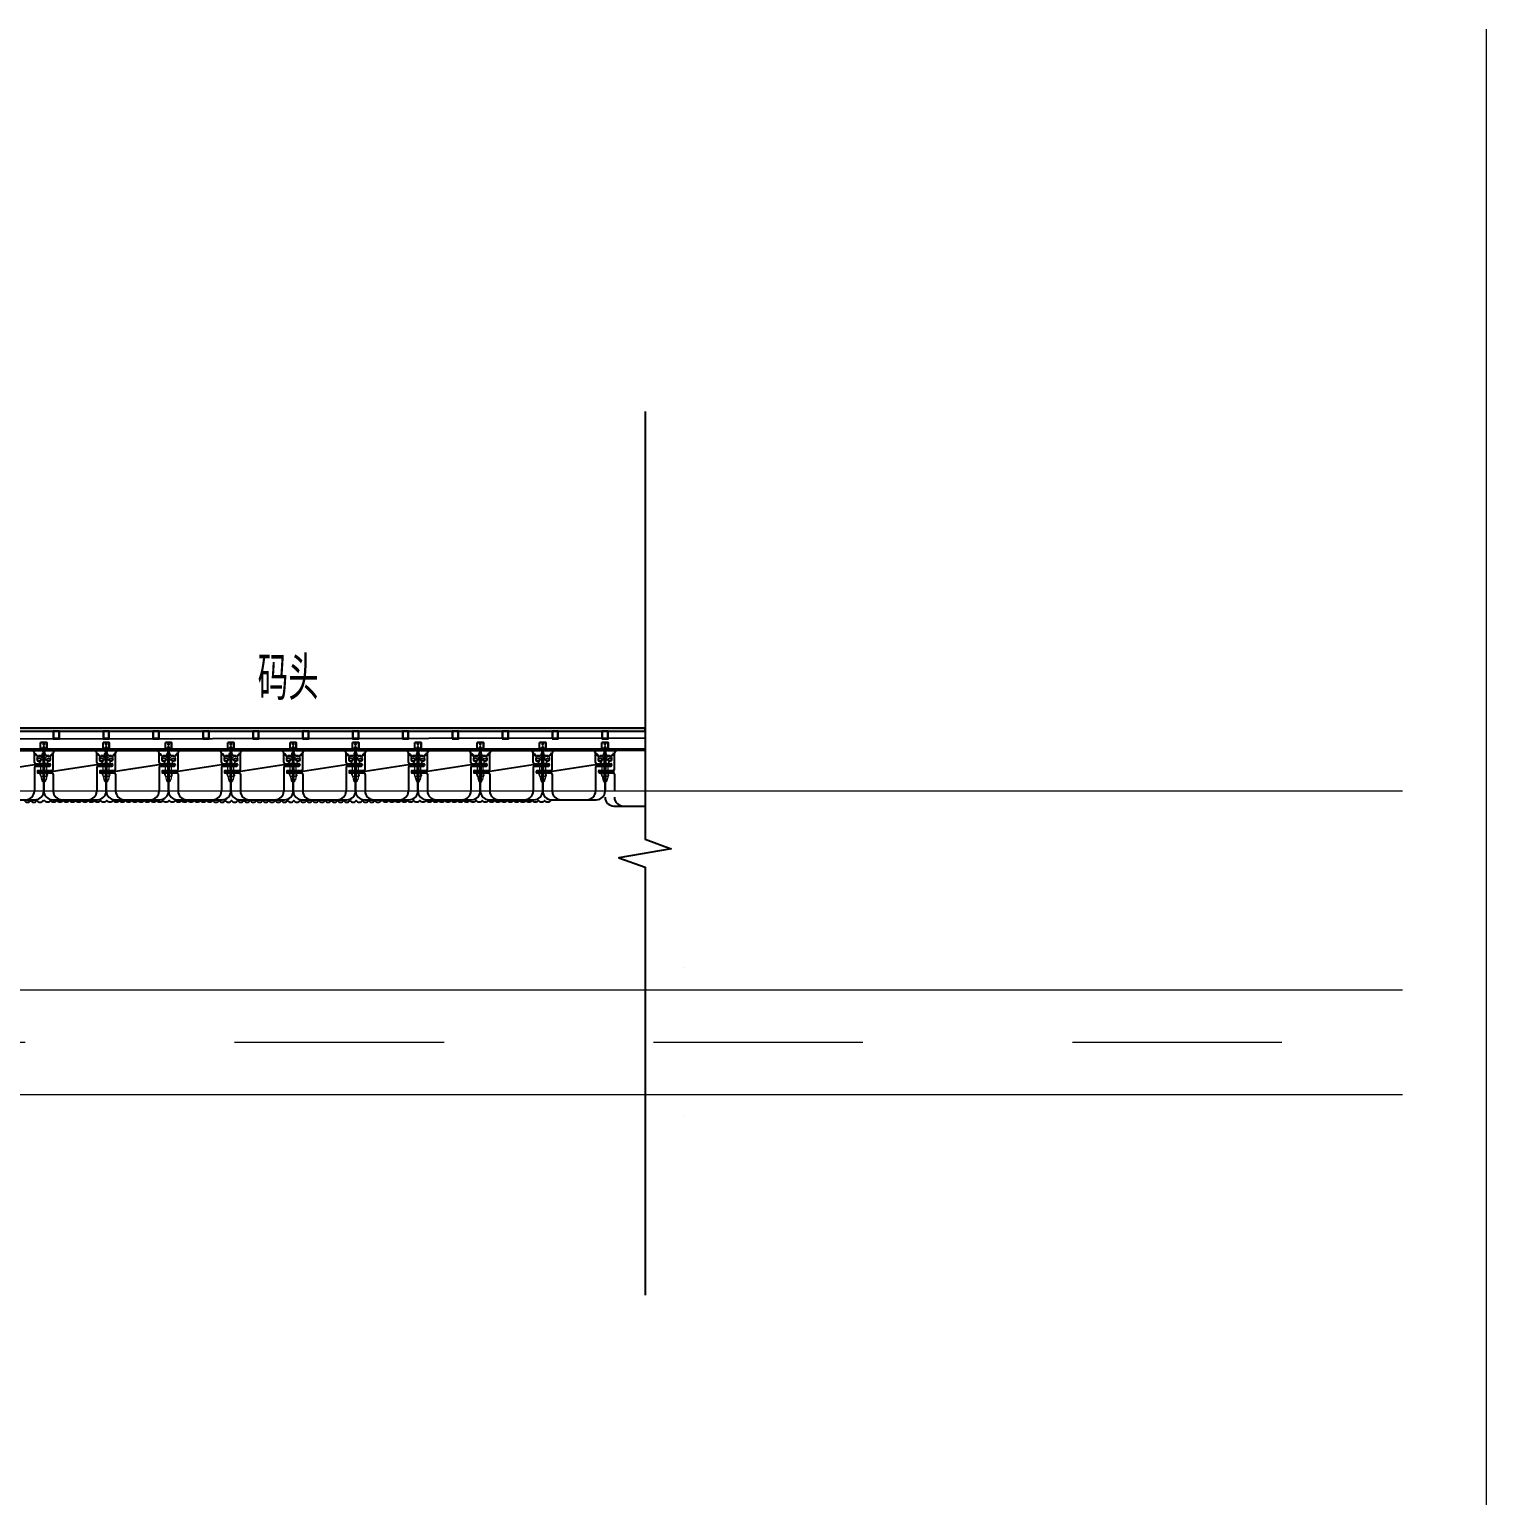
# Model space of a CAD drawing. Header units: millimetres. Extents: x -1003406 to 3312184, y 81337 to 716393.
# Drawn here: x 1184288 to 1195973, y 435479 to 447240 of the extents above; entities that cross this region are included whole.
import ezdxf

# ---------------------------------------------------------------- set-up
doc = ezdxf.new("R2010")
doc.units = ezdxf.units.MM
doc.header["$LTSCALE"] = 10
doc.layers.get('0').update_dxf_attribs({"linetype": 'CONTINUOUS'})
for name, color, linetype in [('DIM_SYMB', 3, 'CONTINUOUS'), ('PUB_DIM', 3, 'CONTINUOUS'), ('PUB_TEXT', 7, 'CONTINUOUS'), ('W-bridge approach引桥', 4, 'CONTINUOUS'), ('W-FLOAT_BOWL浮筒', 253, 'CONTINUOUS'), ('W-STEEL_FRAME钢架', 3, 'CONTINUOUS'), ('W-WOOD_STUD木龙骨', 25, 'CONTINUOUS'), ('塑木板', 32, 'CONTINUOUS'), ('短销钉', 253, 'CONTINUOUS'), ('螺栓', 146, 'CONTINUOUS'), ('龙骨', 10, 'CONTINUOUS')]:
    doc.layers.add(name, color=color, linetype=linetype)
doc.layers.add('伯利恒浮筒', color=5, linetype='CONTINUOUS', lineweight=5)
doc.layers.add('文字及标注', color=3, linetype='CONTINUOUS', lineweight=15)
doc.styles.get("Standard").update_dxf_attribs({"font": 'simplex.shx', "width": 0.7, "bigfont": 'hztxt.shx'})

# ---------------------------------------------------------------- blocks, each defined once
blk = doc.blocks.new('blhft')
at = {"layer": 'W-FLOAT_BOWL浮筒'}
for p, q in [((-250, 234), (-250, 375)), ((-230, 395), (230, 395)), ((-208, 397), (208, 397)), ((-208, 397), (-208, 395)), ((-174, 244), (-174, 375)), ((174, 298), (174, 375)), ((208, 397), (208, 395)), ((250, 375), (250, 288)), ((174, 280), (-174, 226)), ((174, 280), (302, 280)), ((174, 260), (174, 70)), ((184, 288), (298, 288)), ((184, 270), (298, 270)), ((250, 270), (250, 70)), ((-302, 226), (-174, 226)), ((-298, 234), (-184, 234)), ((-298, 216), (-184, 216)), ((-250, 70), (-250, 216)), ((-174, 206), (-174, 70)), ((-180, 0), (180, 0))]:
    blk.add_line(p, q, dxfattribs=at)
at = {"layer": 'W-FLOAT_BOWL浮筒', "ltscale": 0.5}
for p, q in [((302, 284), (302, 274)), ((-302, 230), (-302, 220))]:
    blk.add_line(p, q, dxfattribs=at)
at = {"layer": 'W-FLOAT_BOWL浮筒'}
for centre, radius, start, end in [((-230, 375), 20, 90, 180), ((0, -1768), 2175, 84.5043, 95.4957), ((-154, 375), 20, 90, 180), ((154, 375), 20, 0, 90), ((230, 375), 20, 0, 90), ((-184, 244), 10, 270, 0), ((184, 298), 10, 180, 270), ((184, 260), 10, 90, 180), ((298, 274), 4, 270, 0), ((-298, 220), 4, 180, 270), ((-184, 206), 10, 0, 90), ((-180, 70), 70, 180, 270), ((-104, 70), 70, 180, 270), ((104, 70), 70, 270, 0), ((180, 70), 70, 270, 0)]:
    blk.add_arc(centre, radius, start, end, dxfattribs=at)
at = {"layer": 'W-FLOAT_BOWL浮筒', "ltscale": 0.5}
for centre, start, end in [((298, 284), 0, 90), ((-298, 230), 90, 180)]:
    blk.add_arc(centre, 4, start, end, dxfattribs=at)
at = {"layer": 'W-FLOAT_BOWL浮筒', "extrusion": (0, 0, -1)}
blk.add_ellipse((-212, 375), major_axis=(-30.4, 0), ratio=0.921809, start_param=3.141593, end_param=6.283185, dxfattribs=at)
at = {"layer": 'W-FLOAT_BOWL浮筒'}
blk.add_ellipse((212, 375), major_axis=(30.4, 0.1), ratio=0.921809, start_param=3.141593, end_param=6.283185, dxfattribs=at)
blk.add_ellipse((-212, 320), major_axis=(-16, 0), ratio=0.75, dxfattribs=at)
at = {"layer": 'W-FLOAT_BOWL浮筒', "extrusion": (0, 0, -1)}
blk.add_ellipse((212, 320), major_axis=(16, 0), ratio=0.75, dxfattribs=at)
blk = doc.blocks.new('dxd')
at = {"layer": '短销钉', "lineweight": 13}
for p, q in [((-79, 244), (79, 244)), ((-78, 244), (-78, 246)), ((-78, 246), (78, 246)), ((78, 244), (78, 246)), ((-86, 227), (-56, 200)), ((-52, 180), (-52, 193)), ((-49, 153), (-28, 136)), ((-43, 197), (42, 197)), ((-24, 30), (-24, 128)), ((-19, 133), (19, 133)), ((24, 30), (24, 128)), ((49, 153), (28, 136)), ((52, 180), (52, 193)), ((86, 227), (56, 200)), ((-29, 39), (-29, 45)), ((-26, 48), (-24, 48)), ((-24, 30), (24, 30)), ((-24, 30), (-18, 2)), ((-16, 0), (16, 0)), ((-6, 39), (-6, 44)), ((6, 39), (6, 44)), ((24, 30), (18, 2)), ((26, 48), (24, 48)), ((29, 39), (29, 45))]:
    blk.add_line(p, q, dxfattribs=at)
at = {"layer": '短销钉', "lineweight": 13, "ltscale": 0.1}
for p, q in [((-18, 2), (-18, 0)), ((-18, 0), (-16, 0)), ((16, 0), (18, 0)), ((18, 2), (18, 0))]:
    blk.add_line(p, q, dxfattribs=at)
at = {"layer": '短销钉', "lineweight": 13}
for centre, radius, start, end in [((-79, 234), 10, 90, 228.0009), ((0, -1254), 1503, 87.0435, 92.9565), ((79, 234), 10, 311.9991, 90), ((-44, 170), 13.5, 126.5657, 231), ((-62, 193), 10, 0, 48.0009), ((-35, 154), 31.4, 56.4166, 122.8531), ((-43, 161), 10, 184.1479, 231), ((-34, 186), 31.4, 236.1381, 303.5569), ((-34, 128), 10, 0, 51), ((-25, 170), 13.5, 308.3696, 51.9011), ((25, 170), 13.5, 128.0989, 231.6304), ((35, 155), 31.3, 57.1287, 123.6019), ((34, 186), 31.4, 236.4385, 303.8665), ((34, 128), 10, 129, 180), ((42, 161), 10, 309, 355.8521), ((62, 193), 10, 131.9991, 180), ((44, 170), 13.5, 309, 53.4343), ((-26, 45), 3, 90, 180), ((-16, 2), 2.5, 191.3099, 270), ((-3, 44), 3, 115.3769, 180), ((0, 38), 10, 64.6231, 115.3769), ((3, 44), 3, 0, 64.6231), ((16, 2), 2.5, 270, 348.6901), ((26, 45), 3, 0, 90)]:
    blk.add_arc(centre, radius, start, end, dxfattribs=at)
for centre, major_axis, start_param, end_param in [((-23, 39), (0, -9), 4.712389, 6.115737), ((0, 39), (0, 9), 1.570796, 4.712389)]:
    blk.add_ellipse(centre, major_axis=major_axis, ratio=0.666667, start_param=start_param, end_param=end_param, dxfattribs=at)
at = {"layer": '短销钉', "lineweight": 13, "extrusion": (0, 0, -1)}
blk.add_ellipse((23, 39), major_axis=(0, -9), ratio=0.666667, start_param=4.712389, end_param=6.115737, dxfattribs=at)
blk = doc.blocks.new('短销固定件正视面')
at = {"layer": '塑木板', "color": 156}
blk.add_lwpolyline([(2149439, 351499), (2149442, 351499), (2149489, 351499), (2149489, 351452), (2149489, 351449), (2149439, 351449)], close=True, dxfattribs=at)
at = {"layer": '塑木板', "color": 5}
blk.add_lwpolyline([(2149489, 351449), (2149489, 351499), (2149439, 351499)], dxfattribs=at)
at = {"layer": '螺栓', "color": 156}
blk.add_lwpolyline([(2149458, 351449), (2149458, 351182), (2149470, 351182), (2149470, 351449)], dxfattribs=at)
for points in [[(2149454, 351197), (2149475, 351197), (2149475, 351187), (2149454, 351187)], [(2149455, 351199), (2149473, 351199), (2149473, 351197), (2149455, 351197)], [(2149459, 351197), (2149470, 351197), (2149470, 351187), (2149459, 351187)]]:
    blk.add_lwpolyline(points, close=True, dxfattribs=at)
blk = doc.blocks.new('自攻丝正面')
at = {"layer": '塑木板', "color": 0}
blk.add_lwpolyline([(2150143, 351487), (2150143, 351488), (2150142, 351488), (2150142, 351487), (2150140, 351487), (2150140, 351486), (2150142, 351486), (2150142, 351484), (2150143, 351484), (2150143, 351486), (2150144, 351486), (2150144, 351487)], close=True, dxfattribs=at)
blk.add_circle((2150142, 351486), 3.25, dxfattribs=at)
blk = doc.blocks.new('*U693')
at = {"layer": '龙骨'}
for points in [[(-25, -35), (25, -35), (25, 25), (-25, 25)], [(-22, -32), (22, -32), (22, 22), (-22, 22)]]:
    blk.add_lwpolyline(points, close=True, dxfattribs=at)
blk = doc.blocks.new('*U694')
at = {"layer": 'PUB_DIM', "color": 0, "linetype": 'ByBlock', "lineweight": -2, "transparency": 16777216}
for p in [(0, 0), (400, 0), (800, 0), (1200, 0), (1600, 0), (2000, 0), (2400, 0), (2800, 0), (3200, 0), (3600, 0), (4000, 0), (4400, 0), (4800, 0), (5200, 0)]:
    blk.add_blockref('*U693', p, dxfattribs=at)

msp = doc.modelspace()

# ---------------------------------------------------------------- hatches: boundary and pattern name
at = {"layer": 'W-WOOD_STUD木龙骨'}
h = msp.add_hatch(dxfattribs=at)
h.set_pattern_fill('木纹03', color=256, scale=100)
h.set_pattern_definition([(0, (37279.16, -1494.5), (200, 200), [10, -190]), (90, (37359.16, -1424.5), (-200, 200), [20, -180]), (45, (37319.16, -1444.5), (0, 199.998082), [14.14, -42.42, 14.14, -28.28, 99, -85]), (45, (37269.16, -1504.5), (0, 200), [14.142, -28.284, 14.142, -226.2]), (45, (37339.16, -1484.5), (0, 200), [14.142, -268.700712]), (45, (37359.16, -1494.5), (0, 200), [14.142, -268.700712]), (45, (37329.16, -1474.5), (0, 200), [14.142, -268.700712]), (45, (37319.16, -1464.5), (0, 200), [28.284, -254.558712]), (45, (37369.16, -1314.5), (0, 200), [28.284, -254.558712]), (45, (37299.16, -1454.5), (0, 200), [56.568, -226.274712]), (45, (37289.16, -1444.5), (0, 200), [56.568, -226.274712]), (45, (37419.16, -1384.5), (0, 200), [56.568, -226.274712]), (45, (37279.16, -1424.5), (0, 200), [42.4264, -240.416312]), (45, (37239.16, -1394.5), (0, 200), [42.4264, -240.416312]), (45, (37259.16, -1414.5), (0, 200), [42.4264, -240.416312]), (45, (37389.16, -1354.5), (0, 200), [70.71068, -212.132032]), (45, (37369.16, -1344.5), (0, 200), [70.71068, -212.132032]), (45, (37389.16, -1394.5), (0, 200), [98.99495, -183.847763]), (26.565051, (37299.16, -1474.495), (200, 8e-08), [22.360678, -424.852916]), (26.565051, (37339.16, -1414.495), (200, 8e-08), [22.360678, -424.852916]), (26.565051, (37329.16, -1434.495), (200, 8e-08), [22.360678, -424.852916]), (26.565051, (37289.16, -1494.495), (200, 8e-08), [44.72136, -402.492235]), (26.565051, (37329.16, -1404.495), (200, 8e-08), [67.08204, -380.131556]), (26.565051, (37309.16, -1394.495), (200, 8e-08), [89.44272, -357.770876]), (26.565051, (37289.16, -1384.495), (200, 8e-08), [89.44272, -357.770876]), (26.565051, (37259.16, -1324.495), (200, 8e-08), [89.44272, -357.770876]), (26.565051, (37259.16, -1344.495), (200, 8e-08), [111.8034, -335.410195]), (26.565051, (37269.16, -1364.495), (200, 8e-08), [111.8034, -335.410195]), (63.434949, (37339.16, -1444.495), (1e-08, 200), [22.360678, -424.852916]), (63.434949, (37309.16, -1464.495), (1e-08, 200), [22.360678, -424.852916]), (63.434949, (37279.16, -1494.495), (1e-08, 200), [44.72136, -402.492235]), (63.434949, (37339.16, -1464.495), (1e-08, 200), [44.72136, -402.492235]), (63.434949, (37259.16, -1504.495), (1e-08, 200), [67.08204, -380.131556]), (63.434949, (37239.16, -1504.495), (1e-08, 200), [89.44272, -357.770876]), (63.434949, (37419.16, -1494.495), (1e-08, 200), [89.44272, -357.770876]), (63.434949, (37349.16, -1474.495), (1e-08, 200), [89.44272, -357.770876]), (63.434949, (37389.16, -1494.495), (1e-08, 200), [111.8034, -335.410195]), (63.434949, (37369.16, -1484.495), (1e-08, 200), [111.8034, -335.410195])])
h.paths.add_polyline_path([(1189225.4, 441610.6), (1189225.4, 441635.6), (1183404.1, 441635.6), (1183404.1, 441610.6)])
at = {"layer": '塑木板'}
h = msp.add_hatch(color=5, dxfattribs=at)
h.dxf.hatch_style = 1
h.paths.add_polyline_path([(1184400.7, 441504.9, 1), (1184407.2, 441504.9, 1)])
h.paths.add_polyline_path([(1184406.3, 441505.4), (1184406.3, 441504.4), (1184404.5, 441504.4), (1184404.5, 441502.7), (1184403.5, 441502.7), (1184403.5, 441504.4), (1184401.7, 441504.4), (1184401.7, 441505.4), (1184403.5, 441505.4), (1184403.5, 441507.2), (1184404.5, 441507.2), (1184404.5, 441505.4)], flags=16)
h = msp.add_hatch(color=5, dxfattribs=at)
h.dxf.hatch_style = 1
h.paths.add_polyline_path([(1184900.7, 441504.9, 1), (1184907.2, 441504.9, 1)])
h.paths.add_polyline_path([(1184906.3, 441505.4), (1184906.3, 441504.4), (1184904.5, 441504.4), (1184904.5, 441502.7), (1184903.5, 441502.7), (1184903.5, 441504.4), (1184901.7, 441504.4), (1184901.7, 441505.4), (1184903.5, 441505.4), (1184903.5, 441507.2), (1184904.5, 441507.2), (1184904.5, 441505.4)], flags=16)
h = msp.add_hatch(color=5, dxfattribs=at)
h.dxf.hatch_style = 1
h.paths.add_polyline_path([(1185400.7, 441504.9, 1), (1185407.2, 441504.9, 1)])
h.paths.add_polyline_path([(1185406.3, 441505.4), (1185406.3, 441504.4), (1185404.5, 441504.4), (1185404.5, 441502.7), (1185403.5, 441502.7), (1185403.5, 441504.4), (1185401.7, 441504.4), (1185401.7, 441505.4), (1185403.5, 441505.4), (1185403.5, 441507.2), (1185404.5, 441507.2), (1185404.5, 441505.4)], flags=16)
h = msp.add_hatch(color=5, dxfattribs=at)
h.dxf.hatch_style = 1
h.paths.add_polyline_path([(1185900.7, 441504.9, 1), (1185907.2, 441504.9, 1)])
h.paths.add_polyline_path([(1185906.3, 441505.4), (1185906.3, 441504.4), (1185904.5, 441504.4), (1185904.5, 441502.7), (1185903.5, 441502.7), (1185903.5, 441504.4), (1185901.7, 441504.4), (1185901.7, 441505.4), (1185903.5, 441505.4), (1185903.5, 441507.2), (1185904.5, 441507.2), (1185904.5, 441505.4)], flags=16)
h = msp.add_hatch(color=5, dxfattribs=at)
h.dxf.hatch_style = 1
h.paths.add_polyline_path([(1186400.7, 441504.9, 1), (1186407.2, 441504.9, 1)])
h.paths.add_polyline_path([(1186406.3, 441505.4), (1186406.3, 441504.4), (1186404.5, 441504.4), (1186404.5, 441502.7), (1186403.5, 441502.7), (1186403.5, 441504.4), (1186401.7, 441504.4), (1186401.7, 441505.4), (1186403.5, 441505.4), (1186403.5, 441507.2), (1186404.5, 441507.2), (1186404.5, 441505.4)], flags=16)
h = msp.add_hatch(color=5, dxfattribs=at)
h.dxf.hatch_style = 1
h.paths.add_polyline_path([(1186900.7, 441504.9, 1), (1186907.2, 441504.9, 1)])
h.paths.add_polyline_path([(1186906.3, 441505.4), (1186906.3, 441504.4), (1186904.5, 441504.4), (1186904.5, 441502.7), (1186903.5, 441502.7), (1186903.5, 441504.4), (1186901.7, 441504.4), (1186901.7, 441505.4), (1186903.5, 441505.4), (1186903.5, 441507.2), (1186904.5, 441507.2), (1186904.5, 441505.4)], flags=16)
h = msp.add_hatch(color=5, dxfattribs=at)
h.dxf.hatch_style = 1
h.paths.add_polyline_path([(1187400.7, 441504.9, 1), (1187407.2, 441504.9, 1)])
h.paths.add_polyline_path([(1187406.3, 441505.4), (1187406.3, 441504.4), (1187404.5, 441504.4), (1187404.5, 441502.7), (1187403.5, 441502.7), (1187403.5, 441504.4), (1187401.7, 441504.4), (1187401.7, 441505.4), (1187403.5, 441505.4), (1187403.5, 441507.2), (1187404.5, 441507.2), (1187404.5, 441505.4)], flags=16)
h = msp.add_hatch(color=5, dxfattribs=at)
h.dxf.hatch_style = 1
h.paths.add_polyline_path([(1187900.7, 441504.9, 1), (1187907.2, 441504.9, 1)])
h.paths.add_polyline_path([(1187906.3, 441505.4), (1187906.3, 441504.4), (1187904.5, 441504.4), (1187904.5, 441502.7), (1187903.5, 441502.7), (1187903.5, 441504.4), (1187901.7, 441504.4), (1187901.7, 441505.4), (1187903.5, 441505.4), (1187903.5, 441507.2), (1187904.5, 441507.2), (1187904.5, 441505.4)], flags=16)
h = msp.add_hatch(color=5, dxfattribs=at)
h.dxf.hatch_style = 1
h.paths.add_polyline_path([(1188400.7, 441504.9, 1), (1188407.2, 441504.9, 1)])
h.paths.add_polyline_path([(1188406.3, 441505.4), (1188406.3, 441504.4), (1188404.5, 441504.4), (1188404.5, 441502.7), (1188403.5, 441502.7), (1188403.5, 441504.4), (1188401.7, 441504.4), (1188401.7, 441505.4), (1188403.5, 441505.4), (1188403.5, 441507.2), (1188404.5, 441507.2), (1188404.5, 441505.4)], flags=16)
h = msp.add_hatch(color=5, dxfattribs=at)
h.dxf.hatch_style = 1
h.paths.add_polyline_path([(1188900.7, 441504.9, 1), (1188907.2, 441504.9, 1)])
h.paths.add_polyline_path([(1188906.3, 441505.4), (1188906.3, 441504.4), (1188904.5, 441504.4), (1188904.5, 441502.7), (1188903.5, 441502.7), (1188903.5, 441504.4), (1188901.7, 441504.4), (1188901.7, 441505.4), (1188903.5, 441505.4), (1188903.5, 441507.2), (1188904.5, 441507.2), (1188904.5, 441505.4)], flags=16)
h = msp.add_hatch(color=5, dxfattribs=at)
h.dxf.hatch_style = 1
h.paths.add_polyline_path([(1184406.3, 441484.6), (1184404.5, 441484.6), (1184404.5, 441486.4), (1184403.5, 441486.4), (1184403.5, 441484.6), (1184401.7, 441484.6), (1184401.7, 441483.6), (1184403.5, 441483.6), (1184403.5, 441481.8), (1184404.5, 441481.8), (1184404.5, 441483.6), (1184406.3, 441483.6)], flags=16)
h.paths.add_polyline_path([(1184400.7, 441484.1, 1), (1184407.2, 441484.1, 1)])
h = msp.add_hatch(color=5, dxfattribs=at)
h.dxf.hatch_style = 1
h.paths.add_polyline_path([(1184906.3, 441484.6), (1184904.5, 441484.6), (1184904.5, 441486.4), (1184903.5, 441486.4), (1184903.5, 441484.6), (1184901.7, 441484.6), (1184901.7, 441483.6), (1184903.5, 441483.6), (1184903.5, 441481.8), (1184904.5, 441481.8), (1184904.5, 441483.6), (1184906.3, 441483.6)], flags=16)
h.paths.add_polyline_path([(1184900.7, 441484.1, 1), (1184907.2, 441484.1, 1)])
h = msp.add_hatch(color=5, dxfattribs=at)
h.dxf.hatch_style = 1
h.paths.add_polyline_path([(1185406.3, 441484.6), (1185404.5, 441484.6), (1185404.5, 441486.4), (1185403.5, 441486.4), (1185403.5, 441484.6), (1185401.7, 441484.6), (1185401.7, 441483.6), (1185403.5, 441483.6), (1185403.5, 441481.8), (1185404.5, 441481.8), (1185404.5, 441483.6), (1185406.3, 441483.6)], flags=16)
h.paths.add_polyline_path([(1185400.7, 441484.1, 1), (1185407.2, 441484.1, 1)])
h = msp.add_hatch(color=5, dxfattribs=at)
h.dxf.hatch_style = 1
h.paths.add_polyline_path([(1185906.3, 441484.6), (1185904.5, 441484.6), (1185904.5, 441486.4), (1185903.5, 441486.4), (1185903.5, 441484.6), (1185901.7, 441484.6), (1185901.7, 441483.6), (1185903.5, 441483.6), (1185903.5, 441481.8), (1185904.5, 441481.8), (1185904.5, 441483.6), (1185906.3, 441483.6)], flags=16)
h.paths.add_polyline_path([(1185900.7, 441484.1, 1), (1185907.2, 441484.1, 1)])
h = msp.add_hatch(color=5, dxfattribs=at)
h.dxf.hatch_style = 1
h.paths.add_polyline_path([(1186406.3, 441484.6), (1186404.5, 441484.6), (1186404.5, 441486.4), (1186403.5, 441486.4), (1186403.5, 441484.6), (1186401.7, 441484.6), (1186401.7, 441483.6), (1186403.5, 441483.6), (1186403.5, 441481.8), (1186404.5, 441481.8), (1186404.5, 441483.6), (1186406.3, 441483.6)], flags=16)
h.paths.add_polyline_path([(1186400.7, 441484.1, 1), (1186407.2, 441484.1, 1)])
h = msp.add_hatch(color=5, dxfattribs=at)
h.dxf.hatch_style = 1
h.paths.add_polyline_path([(1186906.3, 441484.6), (1186904.5, 441484.6), (1186904.5, 441486.4), (1186903.5, 441486.4), (1186903.5, 441484.6), (1186901.7, 441484.6), (1186901.7, 441483.6), (1186903.5, 441483.6), (1186903.5, 441481.8), (1186904.5, 441481.8), (1186904.5, 441483.6), (1186906.3, 441483.6)], flags=16)
h.paths.add_polyline_path([(1186900.7, 441484.1, 1), (1186907.2, 441484.1, 1)])
h = msp.add_hatch(color=5, dxfattribs=at)
h.dxf.hatch_style = 1
h.paths.add_polyline_path([(1187406.3, 441484.6), (1187404.5, 441484.6), (1187404.5, 441486.4), (1187403.5, 441486.4), (1187403.5, 441484.6), (1187401.7, 441484.6), (1187401.7, 441483.6), (1187403.5, 441483.6), (1187403.5, 441481.8), (1187404.5, 441481.8), (1187404.5, 441483.6), (1187406.3, 441483.6)], flags=16)
h.paths.add_polyline_path([(1187400.7, 441484.1, 1), (1187407.2, 441484.1, 1)])
h = msp.add_hatch(color=5, dxfattribs=at)
h.dxf.hatch_style = 1
h.paths.add_polyline_path([(1187906.3, 441484.6), (1187904.5, 441484.6), (1187904.5, 441486.4), (1187903.5, 441486.4), (1187903.5, 441484.6), (1187901.7, 441484.6), (1187901.7, 441483.6), (1187903.5, 441483.6), (1187903.5, 441481.8), (1187904.5, 441481.8), (1187904.5, 441483.6), (1187906.3, 441483.6)], flags=16)
h.paths.add_polyline_path([(1187900.7, 441484.1, 1), (1187907.2, 441484.1, 1)])
h = msp.add_hatch(color=5, dxfattribs=at)
h.dxf.hatch_style = 1
h.paths.add_polyline_path([(1188406.3, 441484.6), (1188404.5, 441484.6), (1188404.5, 441486.4), (1188403.5, 441486.4), (1188403.5, 441484.6), (1188401.7, 441484.6), (1188401.7, 441483.6), (1188403.5, 441483.6), (1188403.5, 441481.8), (1188404.5, 441481.8), (1188404.5, 441483.6), (1188406.3, 441483.6)], flags=16)
h.paths.add_polyline_path([(1188400.7, 441484.1, 1), (1188407.2, 441484.1, 1)])
h = msp.add_hatch(color=5, dxfattribs=at)
h.dxf.hatch_style = 1
h.paths.add_polyline_path([(1188906.3, 441484.6), (1188904.5, 441484.6), (1188904.5, 441486.4), (1188903.5, 441486.4), (1188903.5, 441484.6), (1188901.7, 441484.6), (1188901.7, 441483.6), (1188903.5, 441483.6), (1188903.5, 441481.8), (1188904.5, 441481.8), (1188904.5, 441483.6), (1188906.3, 441483.6)], flags=16)
h.paths.add_polyline_path([(1188900.7, 441484.1, 1), (1188907.2, 441484.1, 1)])
at = {"layer": '文字及标注'}
h = msp.add_hatch(dxfattribs=at)
h.set_pattern_fill('不能通行的沼泽地', color=8, scale=500)
h.set_pattern_definition([(0, (28677.14, 15012.6), (1679.616, 839.808), [1679.616, -1679.616]), (0, (26997.5, 15432.5), (0, 839.808), [])])
h.paths.add_polyline_path([(1195298.1, 439719), (1176204.8, 439719), (1176204.8, 438522.9), (1195298.1, 438522.9)])

# ---------------------------------------------------------------- linework, layer by layer
at = {"color": 1}
msp.add_line((1184809.3, 441165.5), (1184809.3, 441165.5), dxfattribs=at)
at = {"color": 4}
for points in [[(1184248.7, 441054, 0.5205671), (1184298.7, 441054, 0.5205671), (1184348.7, 441054, 0.5205671), (1184398.7, 441054, 0.0646937), (1184404, 441048.2, 0.0646937)], [(1185759.3, 441054, -0.520567), (1185709.3, 441054, -0.5205671), (1185659.3, 441054, -0.5205671), (1185609.3, 441054, -0.5205671), (1185559.3, 441054, -0.5205671), (1185509.3, 441054, -0.5205671), (1185459.3, 441054, -0.5205671), (1185409.3, 441054, -0.5205671), (1185359.3, 441054, -0.5205671), (1185309.3, 441054, -0.5205671), (1185259.3, 441054, -0.5205671), (1185209.3, 441054, -0.5205671), (1185159.3, 441054, -0.5205671), (1185109.3, 441054, -0.5205671), (1185059.3, 441054, -0.5205671), (1185009.3, 441054, -0.5205671), (1184959.3, 441054, -0.5205671), (1184909.3, 441054, -0.5205671), (1184859.3, 441054, -0.5205671), (1184809.3, 441054, -0.5205671), (1184759.3, 441054, -0.5205671), (1184709.3, 441054, -0.5205671), (1184659.3, 441054, -0.5205671), (1184609.3, 441054, -0.5205671), (1184559.3, 441054, -0.5205671), (1184509.3, 441054, -0.5205671), (1184459.3, 441054, -0.5205671), (1184409.3, 441054, -0.0646937), (1184404, 441048.2, -0.0646937)], [(1185759.3, 441054, 0.520567), (1185809.3, 441054, 0.5205671), (1185859.3, 441054, 0.5205671), (1185909.3, 441054, 0.5205671), (1185959.3, 441054, 0.5205671), (1186009.3, 441054, 0.5205671), (1186059.3, 441054, 0.5205671), (1186109.3, 441054, 0.5205671), (1186159.3, 441054, 0.5205671), (1186209.3, 441054, 0.5205671), (1186259.3, 441054, 0.5205671), (1186309.3, 441054, 0.5205671), (1186359.3, 441054, 0.5205671), (1186409.3, 441054, 0.5205671), (1186459.3, 441054, 0.5205671), (1186509.3, 441054, 0.5205671), (1186559.3, 441054, 0.5205671), (1186609.3, 441054, 0.5205671), (1186659.3, 441054, 0.5205671), (1186709.3, 441054, 0.5205671), (1186759.3, 441054, 0.5205671), (1186809.3, 441054, 0.5205671), (1186859.3, 441054, 0.5205671), (1186909.3, 441054, 0.5205671), (1186959.3, 441054, 0.5205671), (1187009.3, 441054, 0.5205671), (1187059.3, 441054, 0.5205671), (1187109.3, 441054, 0.0646937), (1187114.6, 441048.2, 0.0646937)], [(1188469.9, 441054, -0.520567), (1188419.9, 441054, -0.5205671), (1188369.9, 441054, -0.5205671), (1188319.9, 441054, -0.5205671), (1188269.9, 441054, -0.5205671), (1188219.9, 441054, -0.5205671), (1188169.9, 441054, -0.5205671), (1188119.9, 441054, -0.5205671), (1188069.9, 441054, -0.5205671), (1188019.9, 441054, -0.5205671), (1187969.9, 441054, -0.5205671), (1187919.9, 441054, -0.5205671), (1187869.9, 441054, -0.5205671), (1187819.9, 441054, -0.5205671), (1187769.9, 441054, -0.5205671), (1187719.9, 441054, -0.5205671), (1187669.9, 441054, -0.5205671), (1187619.9, 441054, -0.5205671), (1187569.9, 441054, -0.5205671), (1187519.9, 441054, -0.5205671), (1187469.9, 441054, -0.5205671), (1187419.9, 441054, -0.5205671), (1187369.9, 441054, -0.5205671), (1187319.9, 441054, -0.5205671), (1187269.9, 441054, -0.5205671), (1187219.9, 441054, -0.5205671), (1187169.9, 441054, -0.5205671), (1187119.9, 441054, -0.0646937), (1187114.6, 441048.2, -0.0646937)]]:
    msp.add_lwpolyline(points, format="xyb", dxfattribs=at)
at = {"layer": 'DIM_SYMB', "color": 3}
msp.add_lwpolyline([(1189225.4, 444175.8), (1189225.4, 440744.5), (1189435.4, 440668), (1189015.4, 440594), (1189225.4, 440519.5), (1189225.4, 437088.1)], dxfattribs=at)
at = {"layer": 'W-bridge approach引桥', "color": 8}
msp.add_line((1189533.9, 438522.9), (1189532.3, 438522.9), dxfattribs=at)
at = {"layer": 'W-bridge approach引桥', "color": 5}
msp.add_line((1189533.9, 438522.9), (1189532.3, 438522.9), dxfattribs=at)
at = {"layer": 'W-FLOAT_BOWL浮筒'}
for p, q in [((1188904.1, 441295.4), (1188904.1, 441435.9)), ((1188924.1, 441455.9), (1188999.8, 441455.9)), ((1188945.6, 441457.9), (1189225.4, 441457.9)), ((1188945.6, 441457.9), (1188945.6, 441455.9)), ((1188979.8, 441305.4), (1188979.8, 441435.9)), ((1188852, 441286.4), (1188979.8, 441286.4)), ((1188856, 441295.4), (1188969.8, 441295.4)), ((1188856, 441277.4), (1188969.8, 441277.4)), ((1188904.1, 441130.9), (1188904.1, 441277.4)), ((1188979.8, 441267.4), (1188979.8, 441130.9)), ((1188974.1, 441010.7), (1189225.4, 441010.7))]:
    msp.add_line(p, q, dxfattribs=at)
at = {"layer": 'W-FLOAT_BOWL浮筒', "ltscale": 0.5}
msp.add_line((1188852, 441291.4), (1188852, 441281.4), dxfattribs=at)
at = {"layer": 'W-FLOAT_BOWL浮筒'}
for centre, radius, start, end in [((1188924.1, 441435.9), 20, 90, 180), ((1189153.9, 439292.4), 2175.5, 88.11605, 95.49574), ((1188999.8, 441435.9), 20, 90, 180), ((1188856, 441281.4), 4, 180, 270), ((1188969.8, 441305.4), 10, 270, 0), ((1188969.8, 441267.4), 10, 0, 90), ((1188974.1, 441080.7), 70, 180, 270), ((1189049.8, 441080.7), 70, 180, 270)]:
    msp.add_arc(centre, radius, start, end, dxfattribs=at)
at = {"layer": 'W-FLOAT_BOWL浮筒', "ltscale": 0.5}
msp.add_arc((1188856, 441291.4), 4, 90, 180, dxfattribs=at)
at = {"layer": 'W-FLOAT_BOWL浮筒', "extrusion": (0, 0, -1)}
msp.add_ellipse((1188941.9, 441435.9), major_axis=(-30.4, 0), ratio=0.9218093, start_param=3.1415927, end_param=6.2831853, dxfattribs=at)
at = {"layer": 'W-FLOAT_BOWL浮筒'}
msp.add_ellipse((1188941.9, 441381.4), major_axis=(-16, 0), ratio=0.75, dxfattribs=at)
at = {"layer": 'W-STEEL_FRAME钢架'}
for p, q in [((1183403.9, 441547.9), (1189225.4, 441557.8)), ((1183404.1, 441470.6), (1189225.4, 441470.6))]:
    msp.add_line(p, q, dxfattribs=at)
at = {"layer": 'W-WOOD_STUD木龙骨'}
msp.add_lwpolyline([(1183404.1, 441610.6), (1189225.4, 441610.6), (1189225.4, 441635.6), (1183404.1, 441635.6)], close=True, dxfattribs=at)
at = {"layer": '文字及标注', "color": 5}
for p, q in [((1195973.1, 423930.2), (1195973.1, 447240.1)), ((1176203.9, 441133.2), (1195298.1, 441133.2))]:
    msp.add_line(p, q, dxfattribs=at)
at = {"layer": '文字及标注', "color": 8}
for p, q in [((1189223.8, 439633.8), (1189225.4, 439635.4)), ((1189533.9, 439719), (1189532.3, 439719)), ((1189532.3, 438522.9), (1189533.9, 438522.9))]:
    msp.add_line(p, q, dxfattribs=at)

# ---------------------------------------------------------------- block references
at = {"layer": 'PUB_DIM'}
msp.add_blockref('*U694', (1183704.1, 441585.5), dxfattribs=at)
at = {"layer": '伯利恒浮筒'}
for p in [(1184154.1, 441060.9), (1184654.1, 441060.9), (1185154.1, 441060.9), (1185654.1, 441060.9), (1186154.1, 441060.9), (1186654.1, 441060.9), (1187154.1, 441060.9), (1187654.1, 441060.9), (1188154.1, 441060.9), (1188654.1, 441060.9)]:
    msp.add_blockref('blhft', p, dxfattribs=at)
at = {"layer": '塑木板', "color": 0}
for p in [(-965060.2, 90021.9), (-964560.2, 90021.9), (-964060.2, 90021.9), (-963560.2, 90021.9), (-963060.2, 90021.9), (-962560.2, 90021.9), (-962060.2, 90021.9), (-961560.2, 90021.9), (-961060.2, 90021.9), (-960560.2, 90021.9)]:
    msp.add_blockref('短销固定件正视面', p, dxfattribs=at)
at = {"layer": '塑木板', "color": 7}
for p in [(-965738, 90018.8), (-965238, 90018.8), (-964738, 90018.8), (-964238, 90018.8), (-963738, 90018.8), (-963238, 90018.8), (-962738, 90018.8), (-962238, 90018.8), (-961738, 90018.8), (-961238, 90018.8), (-965738, 89998), (-965238, 89998), (-964738, 89998), (-964238, 89998), (-963738, 89998), (-963238, 89998), (-962738, 89998), (-962238, 89998), (-961738, 89998), (-961238, 89998)]:
    msp.add_blockref('自攻丝正面', p, dxfattribs=at)
at = {"layer": '短销钉'}
for p in [(1184404.1, 441220.6), (1184904.1, 441220.6), (1185404.1, 441220.6), (1185904.1, 441220.6), (1186404.1, 441220.6), (1186904.1, 441220.6), (1187404.1, 441220.6), (1187904.1, 441220.6), (1188404.1, 441220.6), (1188904.1, 441220.6)]:
    msp.add_blockref('dxd', p, dxfattribs=at)

# ---------------------------------------------------------------- texts
at = {"layer": 'PUB_TEXT', "color": 8, "width": 0.7}
msp.add_text('码头', height=350, dxfattribs=at).set_placement((1186118.6, 441860))

doc.saveas('drawing.dxf')
